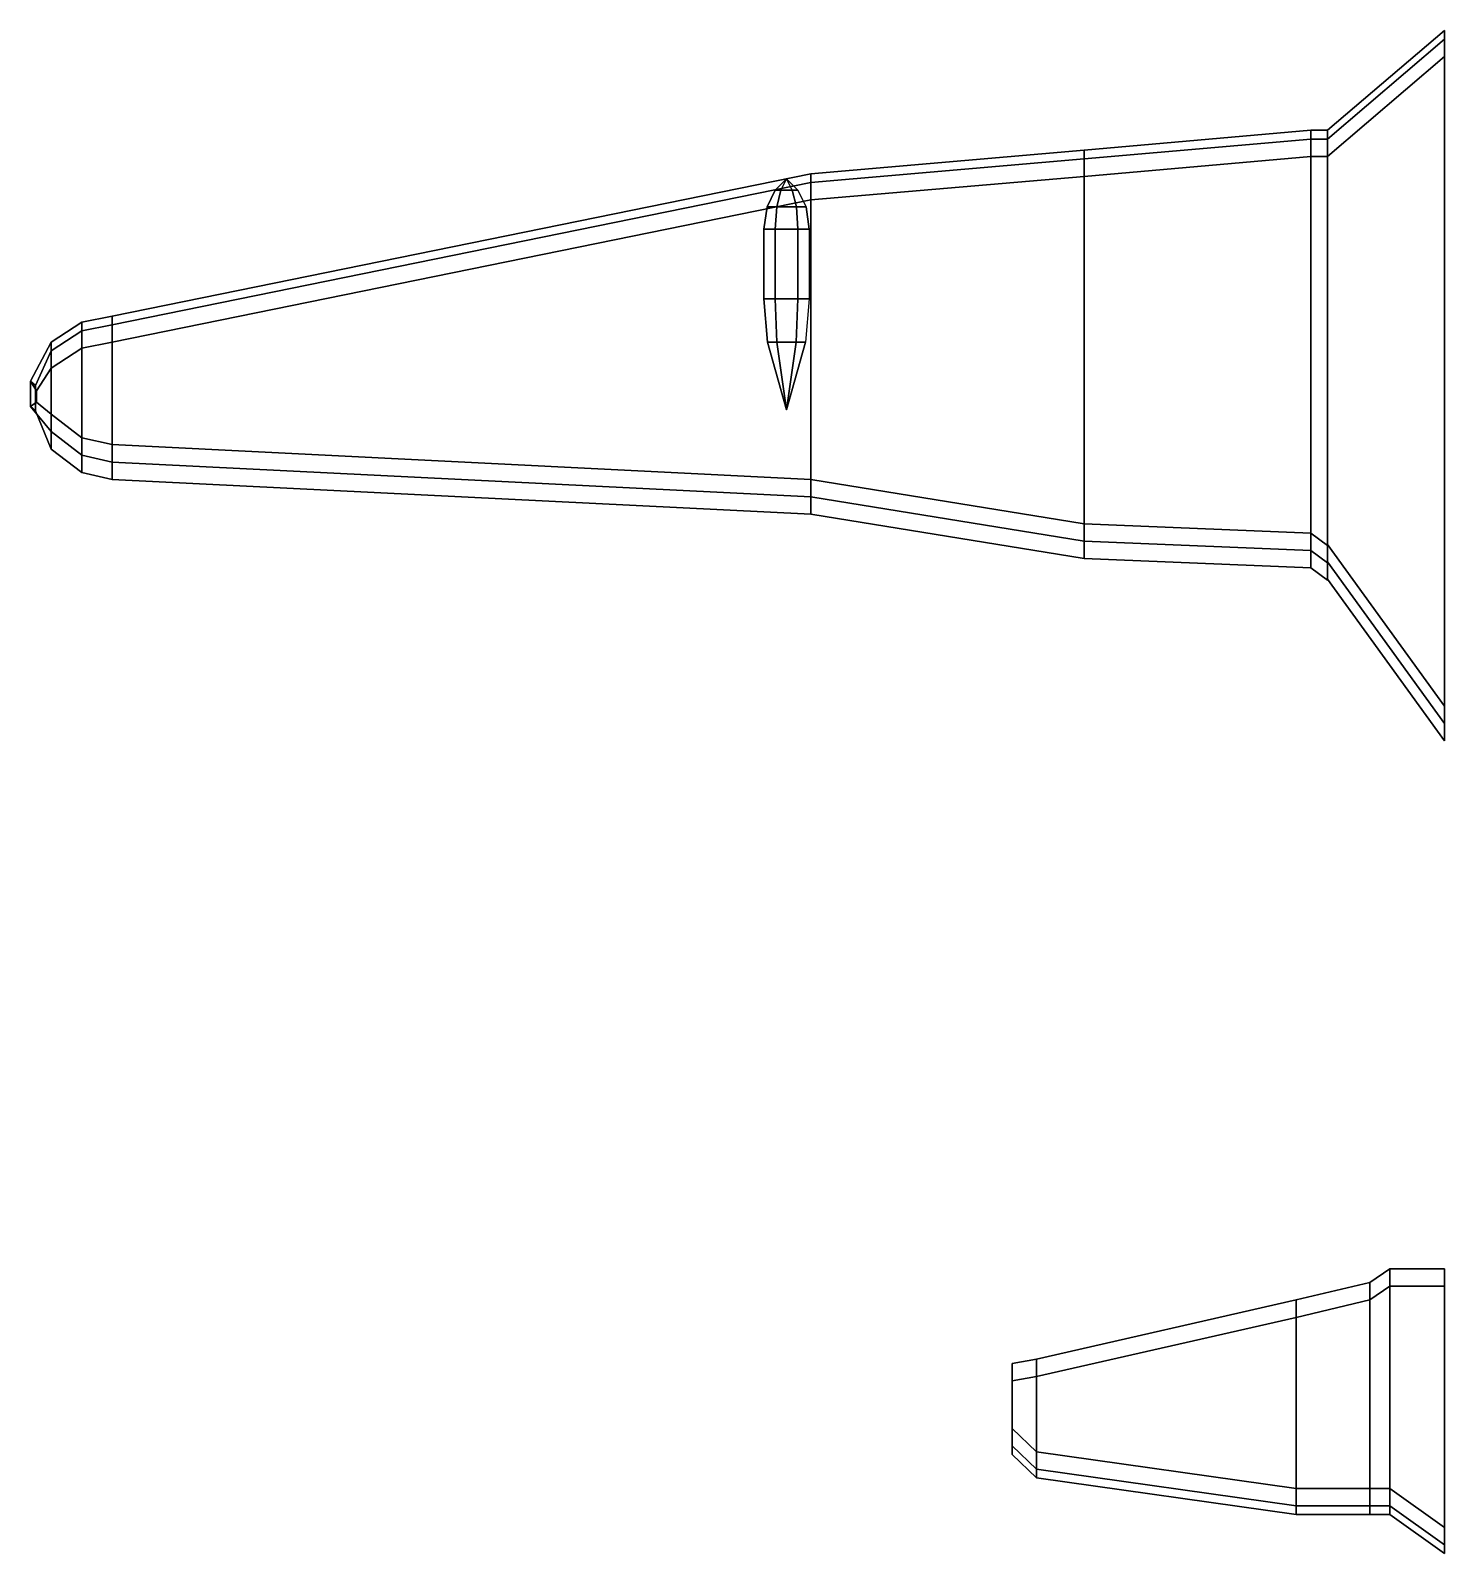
# Model space of a CAD drawing. Extents: x -16.3 to 0, y -10.8 to 6.8.
import ezdxf

# ---------------------------------------------------------------- set-up
doc = ezdxf.new("R2010")
doc.units = 0
doc.layers.add('WING1', color=1, linetype='CONTINUOUS')

msp = doc.modelspace()

# ---------------------------------------------------------------- linework, layer by layer
at = {"layer": 'WING1'}
for points in [[(-1.35, 5.32, 3.51), (0, 6.47, 3.51), (0, 6.77, 3.12), (-1.35, 5.62, 3.12)], [(-1.35, 5.62, 3.12), (0, 6.77, 3.12), (0, 6.67, 2.64), (-1.35, 5.52, 2.65)], [(-1.35, 5.52, 2.65), (0, 6.67, 2.64), (0, -1.41, 2.64), (-1.35, 0.45, 2.65)], [(0, -1.01, 3.51), (0, 6.47, 3.51), (-1.35, 5.32, 3.51), (-1.35, 0.85, 3.51)], [(-4.15, 5.09, 3.47), (-1.54, 5.32, 3.51), (-1.54, 5.62, 3.12), (-4.15, 5.39, 3.12)], [(-4.15, 5.39, 3.12), (-1.54, 5.62, 3.12), (-1.54, 5.52, 2.66), (-4.15, 5.29, 2.76)], [(-1.54, 5.32, 3.51), (-1.35, 5.32, 3.51), (-1.35, 5.62, 3.12), (-1.54, 5.62, 3.12)], [(-1.54, 5.62, 3.12), (-1.35, 5.62, 3.12), (-1.35, 5.52, 2.65), (-1.54, 5.52, 2.66)], [(-4.15, 5.29, 2.76), (-1.54, 5.52, 2.66), (-1.54, 0.58, 2.66), (-4.15, 0.69, 2.76)], [(-1.54, 5.52, 2.66), (-1.35, 5.52, 2.65), (-1.35, 0.44, 2.65), (-1.54, 0.58, 2.66)], [(-7.3, 4.82, 3.45), (-4.15, 5.09, 3.47), (-4.15, 5.39, 3.12), (-7.3, 5.12, 3.19)], [(-7.3, 5.12, 3.19), (-4.15, 5.39, 3.12), (-4.15, 5.29, 2.76), (-7.3, 5.02, 2.9)], [(-7.3, 5.02, 2.9), (-4.15, 5.29, 2.76), (-4.15, 0.69, 2.76), (-7.3, 1.2, 2.9)], [(-1.54, 0.98, 3.51), (-1.54, 5.32, 3.51), (-4.15, 5.09, 3.47), (-4.15, 1.09, 3.47)], [(-1.35, 0.84, 3.51), (-1.35, 5.32, 3.51), (-1.54, 5.32, 3.51), (-1.54, 0.98, 3.51)], [(-15.35, 3.18, 4.12), (-7.3, 4.82, 3.45), (-7.3, 5.12, 3.19), (-15.35, 3.48, 3.99)], [(-15.35, 3.48, 3.99), (-7.3, 5.12, 3.19), (-7.3, 5.02, 2.9), (-15.35, 3.38, 3.84)], [(-4.15, 1.09, 3.47), (-4.15, 5.09, 3.47), (-7.3, 4.82, 3.45), (-7.3, 1.6, 3.45)], [(-15.35, 3.38, 3.84), (-7.3, 5.02, 2.9), (-7.3, 1.2, 2.9), (-15.35, 1.6, 3.84)], [(-7.645, 4.93, 2.797), (-7.693, 4.74, 2.715), (-7.805, 4.74, 2.91), (-7.71, 4.93, 2.91)], [(-7.71, 4.93, 2.91), (-7.805, 4.74, 2.91), (-7.693, 4.74, 3.105), (-7.645, 4.93, 3.023)], [(-7.58, 5.06, 2.91), (-7.645, 4.93, 2.797), (-7.71, 4.93, 2.91), (-7.58, 5.06, 2.91)], [(-7.58, 5.06, 2.91), (-7.71, 4.93, 2.91), (-7.645, 4.93, 3.023), (-7.58, 5.06, 2.91)], [(-7.515, 4.93, 2.797), (-7.467, 4.74, 2.715), (-7.693, 4.74, 2.715), (-7.645, 4.93, 2.797)], [(-7.645, 4.93, 3.023), (-7.693, 4.74, 3.105), (-7.467, 4.74, 3.105), (-7.515, 4.93, 3.023)], [(-7.58, 5.06, 2.91), (-7.515, 4.93, 2.797), (-7.645, 4.93, 2.797), (-7.58, 5.06, 2.91)], [(-7.58, 5.06, 2.91), (-7.645, 4.93, 3.023), (-7.515, 4.93, 3.023), (-7.58, 5.06, 2.91)], [(-7.58, 5.06, 2.91), (-7.45, 4.93, 2.91), (-7.515, 4.93, 2.797), (-7.58, 5.06, 2.91)], [(-7.58, 5.06, 2.91), (-7.515, 4.93, 3.023), (-7.45, 4.93, 2.91), (-7.58, 5.06, 2.91)], [(-7.45, 4.93, 2.91), (-7.355, 4.74, 2.91), (-7.467, 4.74, 2.715), (-7.515, 4.93, 2.797)], [(-7.515, 4.93, 3.023), (-7.467, 4.74, 3.105), (-7.355, 4.74, 2.91), (-7.45, 4.93, 2.91)], [(-7.3, 1.6, 3.45), (-7.3, 4.82, 3.45), (-15.35, 3.18, 4.12), (-15.35, 2, 4.12)], [(-7.693, 4.74, 2.715), (-7.71, 4.48, 2.685), (-7.84, 4.48, 2.91), (-7.805, 4.74, 2.91)], [(-7.805, 4.74, 2.91), (-7.84, 4.48, 2.91), (-7.71, 4.48, 3.135), (-7.693, 4.74, 3.105)], [(-7.467, 4.74, 2.715), (-7.45, 4.48, 2.685), (-7.71, 4.48, 2.685), (-7.693, 4.74, 2.715)], [(-7.693, 4.74, 3.105), (-7.71, 4.48, 3.135), (-7.45, 4.48, 3.135), (-7.467, 4.74, 3.105)], [(-7.355, 4.74, 2.91), (-7.32, 4.48, 2.91), (-7.45, 4.48, 2.685), (-7.467, 4.74, 2.715)], [(-7.467, 4.74, 3.105), (-7.45, 4.48, 3.135), (-7.32, 4.48, 2.91), (-7.355, 4.74, 2.91)], [(-7.71, 4.48, 3.135), (-7.84, 4.48, 2.91), (-7.84, 3.68, 2.91), (-7.71, 3.68, 3.135)], [(-7.84, 4.48, 2.91), (-7.71, 4.48, 2.685), (-7.71, 3.68, 2.685), (-7.84, 3.68, 2.91)], [(-7.71, 4.48, 2.685), (-7.45, 4.48, 2.685), (-7.45, 3.68, 2.685), (-7.71, 3.68, 2.685)], [(-7.45, 4.48, 2.685), (-7.32, 4.48, 2.91), (-7.32, 3.68, 2.91), (-7.45, 3.68, 2.685)], [(-7.71, 3.68, 3.135), (-7.84, 3.68, 2.91), (-7.8, 3.18, 2.91), (-7.69, 3.18, 3.101)], [(-7.84, 3.68, 2.91), (-7.71, 3.68, 2.685), (-7.69, 3.18, 2.719), (-7.8, 3.18, 2.91)], [(-7.71, 3.68, 2.685), (-7.45, 3.68, 2.685), (-7.47, 3.18, 2.719), (-7.69, 3.18, 2.719)], [(-7.45, 3.68, 2.685), (-7.32, 3.68, 2.91), (-7.36, 3.18, 2.91), (-7.47, 3.18, 2.719)], [(-16.05, 2.88, 4.12), (-15.7, 3.11, 4.12), (-15.7, 3.41, 4.02), (-16.05, 3.18, 4.03)], [(-16.05, 3.18, 4.03), (-15.7, 3.41, 4.02), (-15.7, 3.31, 3.91), (-16.05, 3.08, 3.95)], [(-15.7, 3.11, 4.12), (-15.35, 3.18, 4.12), (-15.35, 3.48, 3.99), (-15.7, 3.41, 4.02)], [(-15.7, 3.41, 4.02), (-15.35, 3.48, 3.99), (-15.35, 3.38, 3.84), (-15.7, 3.31, 3.91)], [(-15.7, 3.31, 3.91), (-15.35, 3.38, 3.84), (-15.35, 1.6, 3.84), (-15.7, 1.68, 3.91)], [(-16.22, 2.62, 4.12), (-16.05, 2.88, 4.12), (-16.05, 3.18, 4.03), (-16.29, 2.73, 4.05)], [(-16.29, 2.73, 4.05), (-16.05, 3.18, 4.03), (-16.05, 3.08, 3.95), (-16.23, 2.68, 3.99)], [(-16.05, 3.08, 3.95), (-15.7, 3.31, 3.91), (-15.7, 1.68, 3.91), (-16.05, 1.95, 3.95)], [(-15.35, 2, 4.12), (-15.35, 3.18, 4.12), (-15.7, 3.11, 4.12), (-15.7, 2.08, 4.12)], [(-7.69, 3.18, 3.101), (-7.8, 3.18, 2.91), (-7.58, 2.4, 2.91)], [(-7.8, 3.18, 2.91), (-7.69, 3.18, 2.719), (-7.58, 2.4, 2.91)], [(-7.47, 3.18, 3.101), (-7.69, 3.18, 3.101), (-7.58, 2.4, 2.91)], [(-7.69, 3.18, 2.719), (-7.47, 3.18, 2.719), (-7.58, 2.4, 2.91)], [(-7.36, 3.18, 2.91), (-7.47, 3.18, 3.101), (-7.58, 2.4, 2.91)], [(-7.47, 3.18, 2.719), (-7.36, 3.18, 2.91), (-7.58, 2.4, 2.91)], [(-16.23, 2.68, 3.99), (-16.05, 3.08, 3.95), (-16.05, 1.95, 3.95), (-16.23, 2.39, 3.99)], [(-15.7, 2.08, 4.12), (-15.7, 3.11, 4.12), (-16.05, 2.88, 4.12), (-16.05, 2.35, 4.12)], [(-16.05, 2.35, 4.12), (-16.05, 2.88, 4.12), (-16.22, 2.62, 4.12), (-16.22, 2.49, 4.12)], [(-16.22, 2.49, 4.12), (-16.22, 2.62, 4.12), (-16.29, 2.73, 4.05), (-16.29, 2.44, 4.05)], [(-16.29, 2.44, 4.05), (-16.29, 2.73, 4.05), (-16.23, 2.68, 3.99), (-16.23, 2.39, 3.99)], [(-16.29, 2.44, 4.05), (-16.05, 2.15, 4.03), (-16.05, 2.35, 4.12), (-16.22, 2.49, 4.12)], [(-16.23, 2.39, 3.99), (-16.05, 1.95, 3.95), (-16.05, 2.15, 4.03), (-16.29, 2.44, 4.05)], [(-16.05, 2.15, 4.03), (-15.7, 1.88, 4.02), (-15.7, 2.08, 4.12), (-16.05, 2.35, 4.12)], [(-16.05, 1.95, 3.95), (-15.7, 1.68, 3.91), (-15.7, 1.88, 4.02), (-16.05, 2.15, 4.03)], [(-15.7, 1.88, 4.02), (-15.35, 1.8, 3.99), (-15.35, 2, 4.12), (-15.7, 2.08, 4.12)], [(-15.35, 1.8, 3.99), (-7.3, 1.4, 3.19), (-7.3, 1.6, 3.45), (-15.35, 2, 4.12)], [(-15.7, 1.68, 3.91), (-15.35, 1.6, 3.84), (-15.35, 1.8, 3.99), (-15.7, 1.88, 4.02)], [(-15.35, 1.6, 3.84), (-7.3, 1.2, 2.9), (-7.3, 1.4, 3.19), (-15.35, 1.8, 3.99)], [(-7.3, 1.4, 3.19), (-4.15, 0.89, 3.12), (-4.15, 1.09, 3.47), (-7.3, 1.6, 3.45)], [(-7.3, 1.2, 2.9), (-4.15, 0.69, 2.76), (-4.15, 0.89, 3.12), (-7.3, 1.4, 3.19)], [(-4.15, 0.89, 3.12), (-1.54, 0.78, 3.12), (-1.54, 0.98, 3.51), (-4.15, 1.09, 3.47)], [(-4.15, 0.69, 2.76), (-1.54, 0.58, 2.66), (-1.54, 0.78, 3.12), (-4.15, 0.89, 3.12)], [(-1.54, 0.78, 3.12), (-1.35, 0.64, 3.12), (-1.35, 0.84, 3.51), (-1.54, 0.98, 3.51)], [(-1.54, 0.58, 2.66), (-1.35, 0.44, 2.65), (-1.35, 0.64, 3.12), (-1.54, 0.78, 3.12)], [(-1.35, 0.65, 3.12), (0, -1.21, 3.12), (0, -1.01, 3.51), (-1.35, 0.85, 3.51)], [(-1.35, 0.45, 2.65), (0, -1.41, 2.64), (0, -1.21, 3.12), (-1.35, 0.65, 3.12)], [(-0.86, -7.85, 3.87), (-0.63, -7.69, 3.87), (-0.63, -7.49, 3.69), (-0.86, -7.65, 3.69)], [(-0.86, -7.65, 3.69), (-0.63, -7.49, 3.69), (-0.63, -7.69, 3.54), (-0.86, -7.85, 3.54)], [(-0.63, -7.69, 3.87), (0, -7.69, 3.87), (0, -7.49, 3.69), (-0.63, -7.49, 3.69)], [(-0.63, -7.49, 3.69), (0, -7.49, 3.69), (0, -7.69, 3.54), (-0.63, -7.69, 3.54)], [(-1.71, -8.05, 3.87), (-0.86, -7.85, 3.87), (-0.86, -7.65, 3.69), (-1.71, -7.85, 3.69)], [(-1.71, -7.85, 3.69), (-0.86, -7.65, 3.69), (-0.86, -7.85, 3.54), (-1.71, -8.05, 3.54)], [(-0.63, -10.02, 3.87), (-0.63, -7.69, 3.87), (-0.86, -7.85, 3.87), (-0.86, -10.02, 3.87)], [(-0.86, -7.85, 3.54), (-0.63, -7.69, 3.54), (-0.63, -10.22, 3.54), (-0.86, -10.22, 3.54)], [(0, -10.47, 3.87), (0, -7.69, 3.87), (-0.63, -7.69, 3.87), (-0.63, -10.02, 3.87)], [(-0.63, -7.69, 3.54), (0, -7.69, 3.54), (0, -10.67, 3.54), (-0.63, -10.22, 3.54)], [(-4.7, -8.73, 3.8), (-1.71, -8.05, 3.87), (-1.71, -7.85, 3.69), (-4.7, -8.53, 3.69)], [(-4.7, -8.53, 3.69), (-1.71, -7.85, 3.69), (-1.71, -8.05, 3.54), (-4.7, -8.73, 3.58)], [(-0.86, -10.02, 3.87), (-0.86, -7.85, 3.87), (-1.71, -8.05, 3.87), (-1.71, -10.02, 3.87)], [(-1.71, -8.05, 3.54), (-0.86, -7.85, 3.54), (-0.86, -10.22, 3.54), (-1.71, -10.22, 3.54)], [(-1.71, -10.02, 3.87), (-1.71, -8.05, 3.87), (-4.7, -8.73, 3.8), (-4.7, -9.6, 3.8)], [(-4.7, -8.73, 3.58), (-1.71, -8.05, 3.54), (-1.71, -10.22, 3.54), (-4.7, -9.8, 3.58)], [(-4.98, -8.78, 3.79), (-4.7, -8.73, 3.8), (-4.7, -8.53, 3.69), (-4.98, -8.58, 3.69)], [(-4.98, -8.58, 3.69), (-4.7, -8.53, 3.69), (-4.7, -8.73, 3.58), (-4.98, -8.78, 3.59)], [(-4.98, -9.33, 3.79), (-4.98, -8.78, 3.79), (-4.98, -8.58, 3.69), (-4.98, -9.63, 3.69)], [(-4.98, -9.63, 3.69), (-4.98, -8.58, 3.69), (-4.98, -8.78, 3.59), (-4.98, -9.53, 3.59)], [(-4.7, -9.6, 3.8), (-4.7, -8.73, 3.8), (-4.98, -8.78, 3.79), (-4.98, -9.33, 3.79)], [(-4.98, -8.78, 3.59), (-4.7, -8.73, 3.58), (-4.7, -9.8, 3.58), (-4.98, -9.53, 3.59)], [(-4.98, -9.63, 3.69), (-4.7, -9.9, 3.69), (-4.7, -9.6, 3.8), (-4.98, -9.33, 3.79)], [(-4.98, -9.53, 3.59), (-4.7, -9.8, 3.58), (-4.7, -9.9, 3.69), (-4.98, -9.63, 3.69)], [(-4.7, -9.9, 3.69), (-1.71, -10.32, 3.69), (-1.71, -10.02, 3.87), (-4.7, -9.6, 3.8)], [(-4.7, -9.8, 3.58), (-1.71, -10.22, 3.54), (-1.71, -10.32, 3.69), (-4.7, -9.9, 3.69)], [(-1.71, -10.32, 3.69), (-0.86, -10.32, 3.69), (-0.86, -10.02, 3.87), (-1.71, -10.02, 3.87)], [(-0.86, -10.32, 3.69), (-0.63, -10.32, 3.69), (-0.63, -10.02, 3.87), (-0.86, -10.02, 3.87)], [(-0.63, -10.32, 3.69), (0, -10.77, 3.69), (0, -10.47, 3.87), (-0.63, -10.02, 3.87)], [(-1.71, -10.22, 3.54), (-0.86, -10.22, 3.54), (-0.86, -10.32, 3.69), (-1.71, -10.32, 3.69)], [(-0.86, -10.22, 3.54), (-0.63, -10.22, 3.54), (-0.63, -10.32, 3.69), (-0.86, -10.32, 3.69)], [(-0.63, -10.22, 3.54), (0, -10.67, 3.54), (0, -10.77, 3.69), (-0.63, -10.32, 3.69)]]:
    msp.add_3dface(points, dxfattribs=at)

doc.saveas('drawing.dxf')
